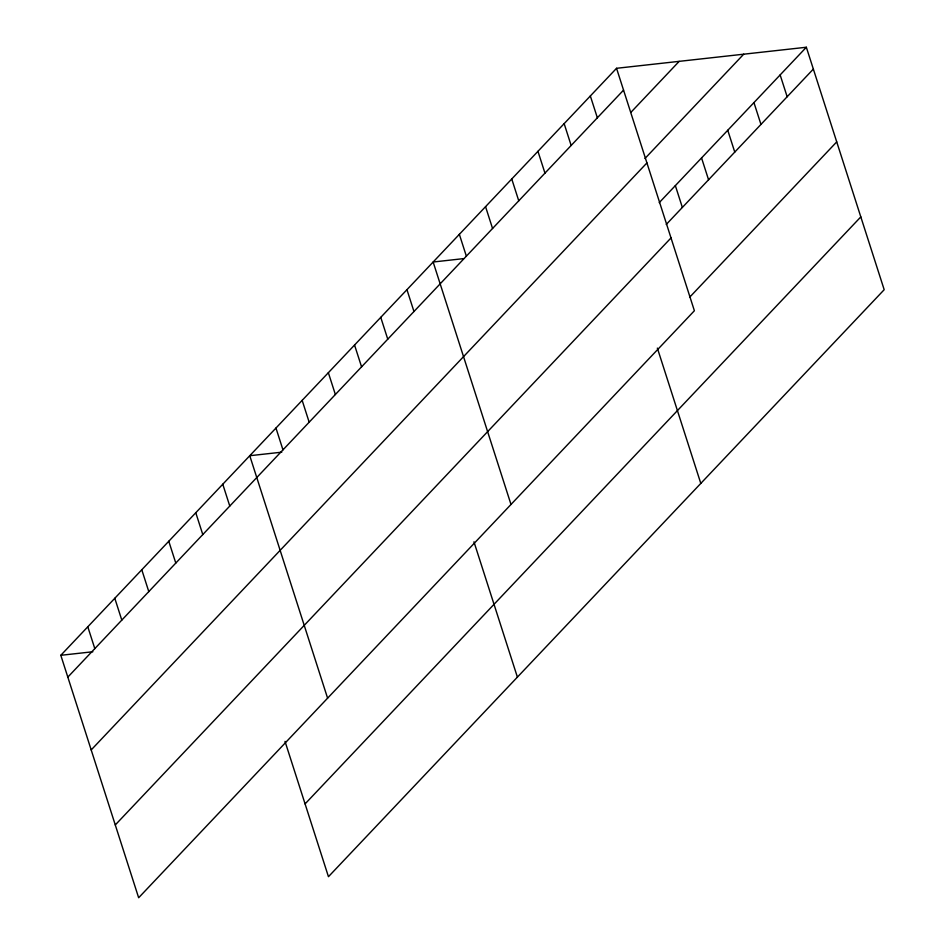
<?xml version="1.0" encoding="UTF-8"?>
<svg xmlns="http://www.w3.org/2000/svg" width="945" height="945" viewBox="0 0 945 945"><rect width="100%" height="100%" fill="white"/><g stroke="black" fill="none" stroke-linecap="round" stroke-linejoin="round"><path stroke-width="1.42" d="M616.542 68.3L694.386 310.74L138.655 897.75L60.811 655.298L616.542 68.3L806.345 47.25L884.189 289.702L328.458 876.7L285.012 741.388M67.816 677.128L623.558 90.118M630.811 112.443L679.183 61.354M644.962 158.5L743.715 54.196M91.192 749.928L646.923 162.93M659.232 202.643L806.345 47.25M666.237 224.473L813.35 69.079M115.278 824.95L671.009 237.939M689.614 297.273L836.727 141.88M305.081 803.9L860.812 216.889M463.747 258.611L433.153 262.013L510.997 504.453M281.811 452.171L249.763 455.714L327.596 698.166M60.811 655.298L92.858 651.755M780.145 74.927L787.161 96.744M753.945 102.592L760.961 124.421M727.756 130.268L734.761 152.098M701.556 157.945L708.561 179.763M675.356 185.622L682.361 207.439M590.341 95.965L597.358 117.794M657.354 348.091L700.8 483.415M564.153 123.641L571.158 145.471M537.953 151.318L544.958 173.136M511.753 178.983L518.758 200.812M485.553 206.66L492.558 228.489M459.353 234.336L466.357 256.154M406.952 289.678L413.957 311.507M473.953 541.804L517.399 677.128M380.752 317.355L387.757 339.184M354.552 345.031L361.569 366.849M328.352 372.696L335.369 394.526M302.164 400.373L309.169 422.202M275.964 428.05L282.968 449.867M222.772 484.23L229.777 506.059M195.78 512.745L202.785 534.563M168.777 541.261L175.794 563.078M141.785 569.764L148.79 591.594M114.794 598.279L121.799 620.097M87.802 626.795L94.807 648.613"/></g></svg>
